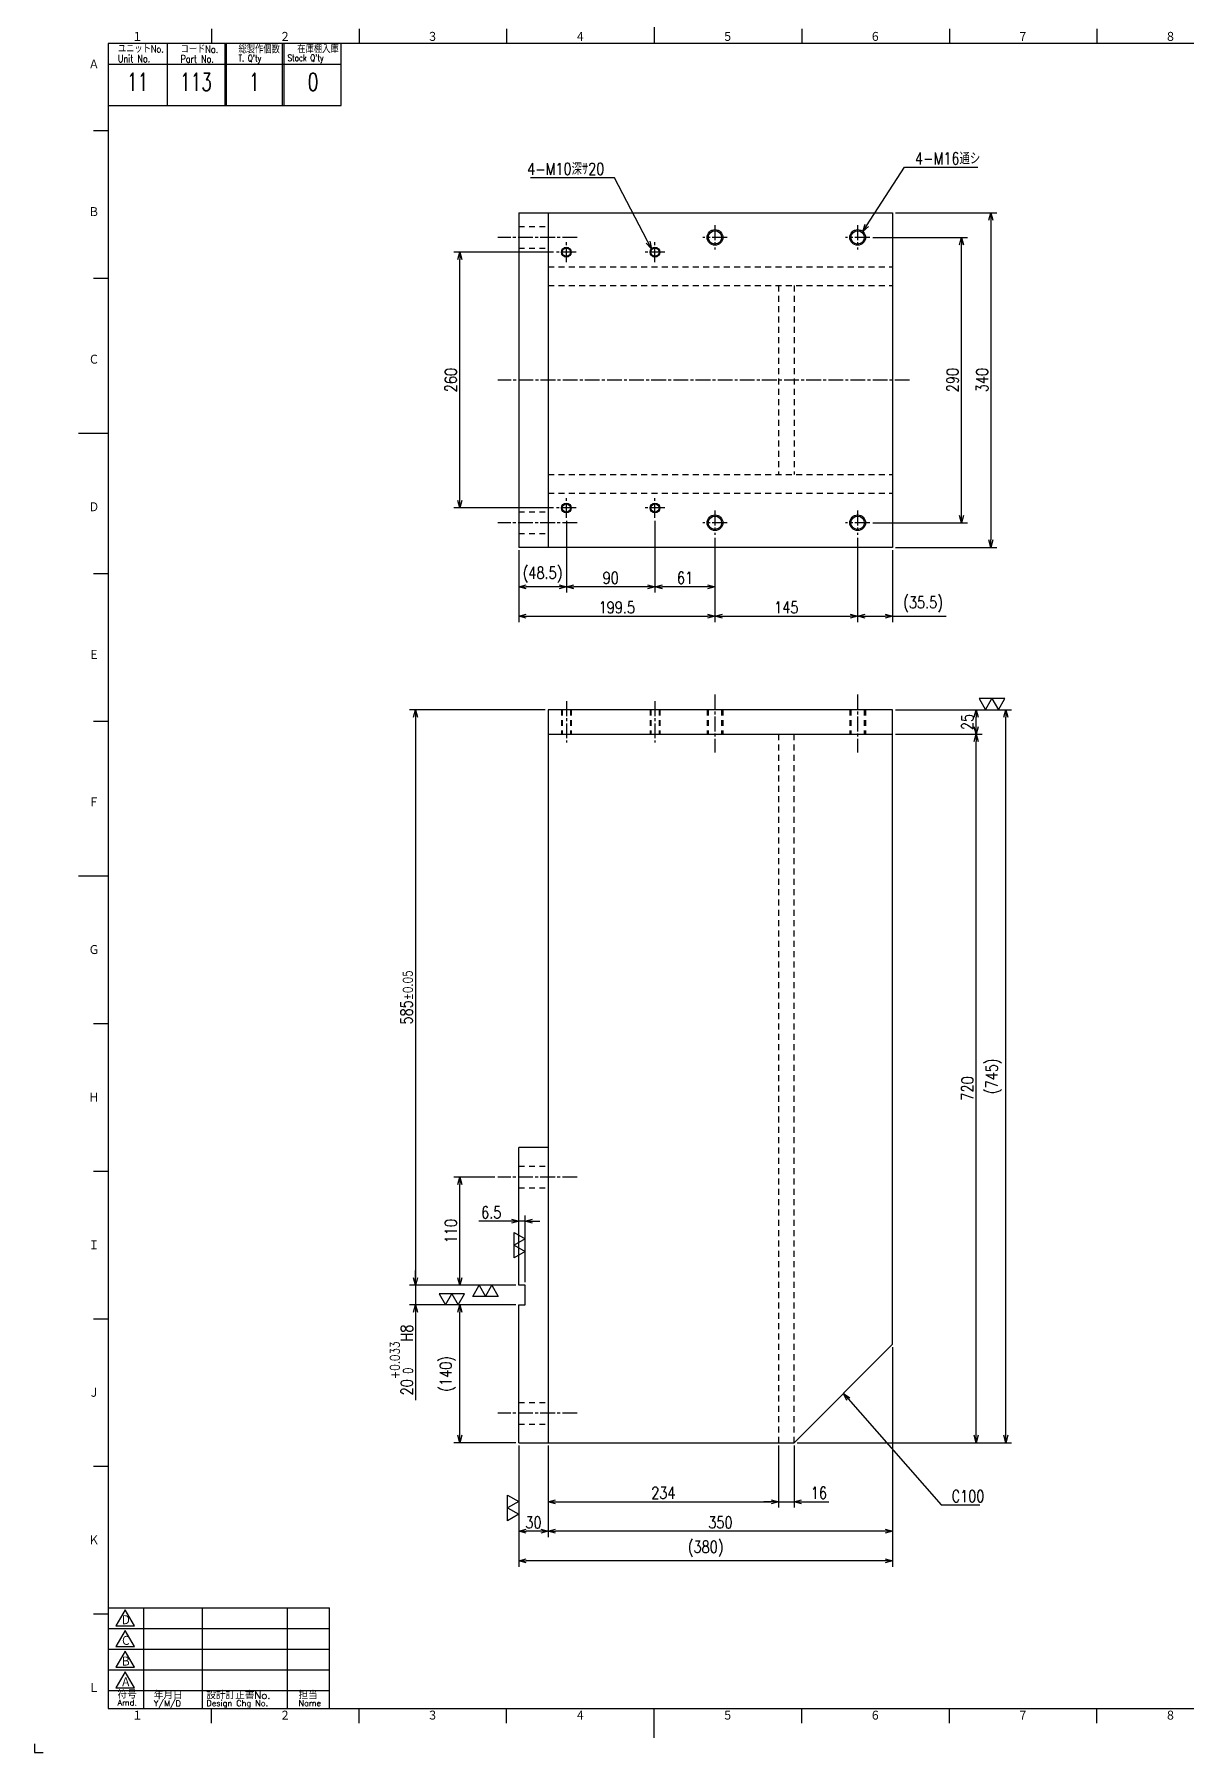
# Model space of a CAD drawing. Extents: x 0 to 2523, y 0 to 3564.
# Drawn here: x 0 to 1171, y 0 to 1746 of the extents above; entities that cross this region are included whole.
import ezdxf
from ezdxf.enums import TextEntityAlignment as Align

# ---------------------------------------------------------------- set-up
doc = ezdxf.new("R2010")
doc.units = 0
doc.header["$LTSCALE"] = 3
doc.linetypes.add('GEN3A', pattern=[3.5, 2, -1.5])
doc.linetypes.add('GEN7A', pattern=[7.5, 5, -0.75, 1, -0.75])
doc.layers.get('0').update_dxf_attribs({"linetype": 'CONTINUOUS'})
doc.layers.get('DEFPOINTS').update_dxf_attribs({"linetype": 'CONTINUOUS'})
for name, color, linetype in [('2', 5, 'CONTINUOUS'), ('3A', 6, 'GEN3A'), ('4', 3, 'CONTINUOUS'), ('5', 3, 'CONTINUOUS'), ('7A', 4, 'GEN7A'), ('8', 1, 'CONTINUOUS'), ('RAHM2', 1, 'CONTINUOUS')]:
    doc.layers.add(name, color=color, linetype=linetype)
doc.styles.add('DIMENSION', font='monotxt.shx', dxfattribs={"bigfont": 'bigfont.shx'})
doc.styles.get("Standard").update_dxf_attribs({"font": 'romans.shx', "width": 0.8, "bigfont": 'extfont.shx'})
doc.dimstyles.new('GEN-ISO', dxfattribs={"dimscale": 3, "dimtxt": 4, "dimasz": 2.5, "dimexe": 2, "dimexo": 1, "dimgap": 1, "dimtad": 3, "dimdec": 3, "dimrnd": 0.001, "dimdsep": 46, "dimtxsty": 'Standard', "dimblk": 'OPEN30', "dimcen": 0, "dimclrt": 52, "dimadec": 0, "dimazin": 0, "dimtp": 0.1, "dimtm": 0.1, "dimtfac": 0.6, "dimtdec": 3, "dimtmove": 2, "dimatfit": 3, "dimldrblk": 'OPEN30', "dimfxl": 1, "dimarcsym": 0})

# ---------------------------------------------------------------- blocks, each defined once
blk = doc.blocks.new('1A1ﾌﾞﾋﾝ')
at = {"layer": 'RAHM2', "color": 5, "linetype": 'Continuous'}
for p, q in [((210, 589), (210, 579)), ((60, 584), (60, 579)), ((110, 584), (110, 579)), ((160, 584), (160, 579)), ((260, 584), (260, 579)), ((310, 584), (310, 579)), ((360, 584), (360, 579)), ((826, 579), (25, 579)), ((25, 579), (25, 15)), ((104, 558), (104, 579)), ((25, 558), (64.5, 558)), ((64.5, 558), (104, 558)), ((20, 549.5), (25, 549.5)), ((20, 499.5), (25, 499.5)), ((15, 447), (25, 447)), ((20, 399.5), (25, 399.5)), ((20, 349.5), (25, 349.5)), ((15, 297), (25, 297)), ((20, 247), (25, 247)), ((20, 197), (25, 197)), ((20, 147), (25, 147)), ((20, 97), (25, 97)), ((20, 47), (25, 47)), ((25, 15), (826, 15)), ((60, 10), (60, 15)), ((110, 10), (110, 15)), ((160, 10), (160, 15)), ((210, 5), (210, 15)), ((260, 10), (260, 15)), ((310, 10), (310, 15)), ((360, 10), (360, 15)), ((0, 3), (0, 0)), ((0, 0), (3, 0))]:
    blk.add_line(p, q, dxfattribs=at)
at = {"layer": 'RAHM2', "color": 7, "linetype": 'Continuous'}
for p, q in [((45, 579), (45, 558)), ((64.5, 579), (64.5, 558)), ((65, 579), (65, 558)), ((84, 579), (84, 558)), ((84.5, 579), (84.5, 558)), ((25, 572), (64.5, 572)), ((64.5, 572), (104, 572)), ((25, 49), (100, 49)), ((37, 49), (37, 15)), ((56.8, 49), (56.8, 15)), ((85.6, 49), (85.6, 15)), ((100, 15), (100, 49)), ((25, 42), (100, 42)), ((25, 35), (100, 35)), ((25, 28), (100, 28)), ((25, 21), (100, 21))]:
    blk.add_line(p, q, dxfattribs=at)
for points in [[(30.79, 48.41), (27.65, 42.97), (33.92, 42.97)], [(30.79, 41.41), (27.65, 35.97), (33.92, 35.97)], [(30.79, 34.41), (27.65, 28.97), (33.92, 28.97)], [(30.79, 27.41), (27.65, 21.97), (33.92, 21.97)]]:
    blk.add_lwpolyline(points, close=True, dxfattribs=at)
at = {"layer": 'RAHM2', "color": 5, "linetype": 'Continuous'}
for s, p in [('１', (33.1, 579.6)), ('２', (83.1, 579.6)), ('３', (133.1, 579.6)), ('４', (183.1, 579.6)), ('５', (233.1, 579.6)), ('６', (283.1, 579.6)), ('７', (333.1, 579.6)), ('８', (383.1, 579.6)), ('Ａ', (18.36, 570.24)), ('Ｂ', (18.36, 520.24)), ('Ｃ', (18.36, 470.24)), ('Ｄ', (18.36, 420.24)), ('Ｅ', (18.36, 370.24)), ('Ｆ', (18.36, 320.24)), ('Ｇ', (18.36, 270.24)), ('Ｈ', (18.36, 220.24)), ('Ｉ', (18.36, 170.24)), ('Ｊ', (18.36, 120.24)), ('Ｋ', (18.36, 70.24)), ('Ｌ', (18.36, 20.24)), ('１', (33.1, 10.87)), ('２', (83.1, 10.87)), ('３', (133.1, 10.87)), ('４', (183.1, 10.87)), ('５', (233.1, 10.87)), ('６', (283.1, 10.87)), ('７', (333.1, 10.87)), ('８', (383.1, 10.87))]:
    blk.add_text(s, height=3.31, dxfattribs=at).set_placement(p)
at = {"layer": 'RAHM2', "color": 7, "linetype": 'Continuous', "width": 0.8}
for s, height, p in [('ユニットNo.', 2.5, (28.29, 575.92)), ('コードNo.', 2.5, (49.52, 575.81)), ('総製作個数', 2.5, (69.17, 575.72)), ('在庫棚入庫', 2.5, (89.08, 575.82)), ('Unit No.', 2.5, (28.29, 572.64)), ('Part No.', 2.5, (49.52, 572.53)), ("T. Q'ty", 2.2, (69.17, 572.96)), ("Stock Q'ty", 2.2, (85.8, 573.06))]:
    blk.add_text(s, height=height, dxfattribs=at).set_placement(p)
at = {"layer": 'RAHM2', "color": 7, "linetype": 'Continuous'}
for s, height, p in [('Ｄ', 3.2, (29.23, 43.2)), ('Ｃ', 3.2, (29.23, 36.2)), ('Ｂ', 3.2, (29.23, 29.2)), ('Ａ', 3.2, (29.23, 22.2)), ('Amd.', 2, (28.17, 15.93)), ('符号', 2.5, (28.17, 18.37)), ('Y/M/D', 2, (40.49, 15.7)), ('年月日', 2.5, (40.49, 18.14)), ('設計訂正書No.', 2.5, (58.29, 18.18)), ('Design Chg No.', 2, (58.29, 15.75)), ('担当', 2.5, (89.5, 18.18)), ('Name', 2, (89.5, 15.75))]:
    blk.add_text(s, height=height, dxfattribs=at).set_placement(p)
at = {"layer": 'RAHM2', "color": 5, "linetype": 'Continuous', "width": 0.7}
for tag, p in [('HEADER3', (35, 566.01)), ('HEADER4', (54.75, 566)), ('HEADER15', (74.49, 566)), ('HEADER16', (94.43, 566))]:
    blk.add_attdef(tag, text='', height=6, dxfattribs=at).set_placement(p, align=Align.MIDDLE)
at = {"layer": 'RAHM2', "color": 7, "linetype": 'Continuous'}
blk.add_attdef('HEADER5', text='', height=2.5, dxfattribs=at).set_placement((63.69, 559.1), align=Align.BOTTOM_RIGHT)
for tag, height, width, p in [('HEADER25', 3.2, 0.63, (46.91, 45.38)), ('HEADER23', 3.33, 0.8, (71.4, 45.2)), ('HEADER24', 3.5, 0.8, (92.57, 45.22)), ('HEADER1', 5, 0.9, (775.12, 45.15)), ('HEADER7', 5, 0.8, (590.38, 40.8)), ('GEN-TITLE-SCA', 4, 0.85, (677.79, 40.85)), ('HEADER22', 3.2, 0.63, (46.91, 38.38)), ('HEADER20', 3.33, 0.8, (71.4, 38.2)), ('HEADER21', 3.5, 0.8, (92.57, 38.22)), ('HEADER2', 6, 0.9, (774.89, 36.68)), ('HEADER19', 3.2, 0.63, (46.91, 31.38)), ('HEADER17', 3.33, 0.8, (71.4, 31.2)), ('HEADER18', 3.5, 0.8, (92.57, 31.22)), ('HEADER11', 3.2, 0.63, (46.91, 24.38)), ('HEADER9', 3.33, 0.8, (71.4, 24.2)), ('HEADER10', 3.5, 0.8, (92.57, 24.22)), ('HEADER14', 3.31, 0.8, (542.54, 17.82))]:
    blk.add_attdef(tag, text='', height=height, dxfattribs=dict(at, width=width)).set_placement(p, align=Align.MIDDLE)
at = {"layer": 'RAHM2', "color": 7, "linetype": 'Continuous', "width": 0.8}
blk.add_attdef('GEN-TITLE-DAT', text='', height=3.5, dxfattribs=at).set_placement((691.35, 39.1), align=Align.BOTTOM_LEFT)
at = {"layer": 'RAHM2', "color": 5, "linetype": 'Continuous'}
blk.add_attdef('HEADER6', text='', height=5.8, dxfattribs=at).set_placement((623.09, 17.9), align=Align.BOTTOM_RIGHT)
at = {"layer": 'RAHM2', "color": 5, "linetype": 'Continuous', "style": 'DIMENSION', "width": 1.2}
for tag, p in [('HEADER13', (629.56, 16.75)), ('HEADER12', (663.26, 16.72)), ('GEN-TITLE-DWG', (732.79, 16.74))]:
    blk.add_attdef(tag, text='', height=7.02, dxfattribs=at).set_placement(p, align=Align.BOTTOM_LEFT)
at = {"layer": 'RAHM2', "color": 5, "linetype": 'Continuous', "style": 'DIMENSION'}
blk.add_attdef('HEADER8', text='', height=7.02, dxfattribs=at).set_placement((824.55, 16.71), align=Align.BOTTOM_RIGHT)
blk = doc.blocks.new('_Open30')
at = {"color": 0, "linetype": 'ByBlock', "lineweight": -2}
for p, q in [((-1, 0.27), (0, 0)), ((0, 0), (-1, -0.27)), ((0, 0), (-1, 0))]:
    blk.add_line(p, q, dxfattribs=at)
blk = doc.blocks.new('*D4')
at = {"layer": '5', "color": 0, "lineweight": -2, "transparency": 16777216}
for p, q in [((519.3, 1060), (381.3, 1060)), ((387.3, 1052.5), (387.3, 482.5)), ((489.3, 475), (381.3, 475))]:
    blk.add_line(p, q, dxfattribs=at)
at = {"layer": 'DEFPOINTS', "color": 0, "transparency": 16777216}
for p in [(522.3, 1060), (387.3, 475), (492.3, 475)]:
    blk.add_point(p, dxfattribs=at)
at = {"layer": '5', "color": 0, "lineweight": -2, "transparency": 16777216, "xscale": 7.5, "yscale": 7.5, "zscale": 7.5}
for p, rotation in [((387.3, 1060), 90), ((387.3, 475), 270)]:
    blk.add_blockref('_Open30', p, dxfattribs=dict(at, rotation=rotation))
at = {"layer": '5', "color": 52, "transparency": 16777216, "insert": (378.3, 767.5), "char_height": 12, "attachment_point": 5, "rotation": 90}
blk.add_mtext('585{\\H9.600000;±0.05}', dxfattribs=at)
blk = doc.blocks.new('*D5')
at = {"layer": '5', "color": 0, "lineweight": -2, "transparency": 16777216}
for p, q in [((387.3, 482.5), (387.3, 490)), ((489.3, 475), (381.3, 475)), ((387.3, 475), (387.3, 455)), ((489.3, 455), (381.3, 455)), ((387.3, 447.5), (387.3, 358.3))]:
    blk.add_line(p, q, dxfattribs=at)
at = {"layer": 'DEFPOINTS', "color": 0, "transparency": 16777216}
for p in [(492.3, 475), (387.3, 455), (492.3, 455)]:
    blk.add_point(p, dxfattribs=at)
at = {"layer": '5', "color": 0, "lineweight": -2, "transparency": 16777216, "xscale": 7.5, "yscale": 7.5, "zscale": 7.5}
for p, rotation in [((387.3, 475), 270), ((387.3, 455), 90)]:
    blk.add_blockref('_Open30', p, dxfattribs=dict(at, rotation=rotation))
at = {"layer": '5', "color": 52, "transparency": 16777216, "insert": (373.1, 399.1), "char_height": 12, "attachment_point": 5, "rotation": 90}
blk.add_mtext('20{\\H9.600000;\\S+0.033^  0;}H8', dxfattribs=at)
blk = doc.blocks.new('*D6')
at = {"layer": '5', "color": 0, "lineweight": -2, "transparency": 16777216}
for p, q in [((492.3, 478), (492.3, 546)), ((498.8, 478), (498.8, 546)), ((484.8, 540), (451.6, 540)), ((498.8, 540), (492.3, 540)), ((506.3, 540), (513.8, 540))]:
    blk.add_line(p, q, dxfattribs=at)
at = {"layer": 'DEFPOINTS', "color": 0, "transparency": 16777216}
for p in [(492.3, 540), (492.3, 475), (498.8, 475)]:
    blk.add_point(p, dxfattribs=at)
at = {"layer": '5', "color": 0, "lineweight": -2, "transparency": 16777216, "xscale": 7.5, "yscale": 7.5, "zscale": 7.5}
blk.add_blockref('_Open30', (492.3, 540), dxfattribs=at)
at = {"layer": '5', "color": 0, "lineweight": -2, "transparency": 16777216, "xscale": 7.5, "yscale": 7.5, "zscale": 7.5, "rotation": 180}
blk.add_blockref('_Open30', (498.8, 540), dxfattribs=at)
at = {"layer": '5', "color": 52, "transparency": 16777216, "insert": (464.4, 549), "char_height": 12, "attachment_point": 5}
blk.add_mtext('6.5', dxfattribs=at)
blk = doc.blocks.new('*D7')
at = {"layer": '5', "color": 0, "lineweight": -2, "transparency": 16777216}
for p, q in [((468.1, 585), (426.3, 585)), ((432.3, 482.5), (432.3, 577.5)), ((489.3, 475), (426.3, 475))]:
    blk.add_line(p, q, dxfattribs=at)
at = {"layer": 'DEFPOINTS', "color": 0, "transparency": 16777216}
for p in [(432.3, 585), (471.1, 585), (492.3, 475)]:
    blk.add_point(p, dxfattribs=at)
at = {"layer": '5', "color": 0, "lineweight": -2, "transparency": 16777216, "xscale": 7.5, "yscale": 7.5, "zscale": 7.5}
for p, rotation in [((432.3, 585), 90), ((432.3, 475), 270)]:
    blk.add_blockref('_Open30', p, dxfattribs=dict(at, rotation=rotation))
at = {"layer": '5', "color": 52, "transparency": 16777216, "insert": (423.3, 530), "char_height": 12, "attachment_point": 5, "rotation": 90}
blk.add_mtext('110', dxfattribs=at)
blk = doc.blocks.new('*D16')
at = {"layer": '5', "color": 0, "lineweight": -2, "transparency": 16777216}
for p, q in [((875.3, 1035), (963.3, 1035)), ((957.3, 322.5), (957.3, 1027.5)), ((775.3, 315), (963.3, 315))]:
    blk.add_line(p, q, dxfattribs=at)
at = {"layer": 'DEFPOINTS', "color": 0, "transparency": 16777216}
for p in [(872.3, 1035), (957.3, 1035), (772.3, 315)]:
    blk.add_point(p, dxfattribs=at)
at = {"layer": '5', "color": 0, "lineweight": -2, "transparency": 16777216, "xscale": 7.5, "yscale": 7.5, "zscale": 7.5}
for p, rotation in [((957.3, 1035), 90), ((957.3, 315), 270)]:
    blk.add_blockref('_Open30', p, dxfattribs=dict(at, rotation=rotation))
at = {"layer": '5', "color": 52, "transparency": 16777216, "insert": (948.3, 675), "char_height": 12, "attachment_point": 5, "rotation": 90}
blk.add_mtext('720', dxfattribs=at)
blk = doc.blocks.new('*D17')
at = {"layer": '5', "color": 0, "lineweight": -2, "transparency": 16777216}
for p, q in [((875.3, 1060), (963.3, 1060)), ((957.3, 1042.5), (957.3, 1052.5)), ((875.3, 1035), (963.3, 1035))]:
    blk.add_line(p, q, dxfattribs=at)
at = {"layer": 'DEFPOINTS', "color": 0, "transparency": 16777216}
for p in [(872.3, 1060), (957.3, 1060), (872.3, 1035)]:
    blk.add_point(p, dxfattribs=at)
at = {"layer": '5', "color": 0, "lineweight": -2, "transparency": 16777216, "xscale": 7.5, "yscale": 7.5, "zscale": 7.5}
for p, rotation in [((957.3, 1060), 90), ((957.3, 1035), 270)]:
    blk.add_blockref('_Open30', p, dxfattribs=dict(at, rotation=rotation))
at = {"layer": '5', "color": 52, "transparency": 16777216, "insert": (948.3, 1047.5), "char_height": 12, "attachment_point": 5, "rotation": 90}
blk.add_mtext('25', dxfattribs=at)
blk = doc.blocks.new('*D18')
at = {"layer": '5', "color": 0, "lineweight": -2, "transparency": 16777216}
for p, q in [((875.3, 1060), (993.3, 1060)), ((987.3, 322.5), (987.3, 1052.5)), ((775.3, 315), (993.3, 315))]:
    blk.add_line(p, q, dxfattribs=at)
at = {"layer": 'DEFPOINTS', "color": 0, "transparency": 16777216}
for p in [(872.3, 1060), (987.3, 1060), (772.3, 315)]:
    blk.add_point(p, dxfattribs=at)
at = {"layer": '5', "color": 0, "lineweight": -2, "transparency": 16777216, "xscale": 7.5, "yscale": 7.5, "zscale": 7.5}
for p, rotation in [((987.3, 1060), 90), ((987.3, 315), 270)]:
    blk.add_blockref('_Open30', p, dxfattribs=dict(at, rotation=rotation))
at = {"layer": '5', "color": 52, "transparency": 16777216, "insert": (975.1, 687.5), "char_height": 12, "attachment_point": 5, "rotation": 90}
blk.add_mtext('(745)', dxfattribs=at)
blk = doc.blocks.new('*D19')
at = {"layer": '5', "color": 0, "lineweight": -2, "transparency": 16777216}
for p, q in [((872.3, 412), (872.3, 219)), ((522.3, 312), (522.3, 219)), ((864.8, 225), (529.8, 225))]:
    blk.add_line(p, q, dxfattribs=at)
at = {"layer": 'DEFPOINTS', "color": 0, "transparency": 16777216}
for p in [(872.3, 415), (522.3, 315), (522.3, 225)]:
    blk.add_point(p, dxfattribs=at)
at = {"layer": '5', "color": 0, "lineweight": -2, "transparency": 16777216, "xscale": 7.5, "yscale": 7.5, "zscale": 7.5, "rotation": 180}
blk.add_blockref('_Open30', (522.3, 225), dxfattribs=at)
at = {"layer": '5', "color": 0, "lineweight": -2, "transparency": 16777216, "xscale": 7.5, "yscale": 7.5, "zscale": 7.5}
blk.add_blockref('_Open30', (872.3, 225), dxfattribs=at)
at = {"layer": '5', "color": 52, "transparency": 16777216, "insert": (697.3, 234), "char_height": 12, "attachment_point": 5}
blk.add_mtext('350', dxfattribs=at)
blk = doc.blocks.new('*D20')
at = {"layer": '5', "color": 0, "lineweight": -2, "transparency": 16777216}
for p, q in [((492.3, 312), (492.3, 219)), ((522.3, 312), (522.3, 219)), ((514.8, 225), (499.8, 225))]:
    blk.add_line(p, q, dxfattribs=at)
at = {"layer": 'DEFPOINTS', "color": 0, "transparency": 16777216}
for p in [(492.3, 315), (522.3, 315), (492.3, 225)]:
    blk.add_point(p, dxfattribs=at)
at = {"layer": '5', "color": 0, "lineweight": -2, "transparency": 16777216, "xscale": 7.5, "yscale": 7.5, "zscale": 7.5, "rotation": 180}
blk.add_blockref('_Open30', (492.3, 225), dxfattribs=at)
at = {"layer": '5', "color": 0, "lineweight": -2, "transparency": 16777216, "xscale": 7.5, "yscale": 7.5, "zscale": 7.5}
blk.add_blockref('_Open30', (522.3, 225), dxfattribs=at)
at = {"layer": '5', "color": 52, "transparency": 16777216, "insert": (507.3, 234), "char_height": 12, "attachment_point": 5}
blk.add_mtext('30', dxfattribs=at)
blk = doc.blocks.new('*D21')
at = {"layer": '5', "color": 0, "lineweight": -2, "transparency": 16777216}
for p, q in [((872.3, 412), (872.3, 189)), ((492.3, 312), (492.3, 189)), ((864.8, 195), (499.8, 195))]:
    blk.add_line(p, q, dxfattribs=at)
at = {"layer": 'DEFPOINTS', "color": 0, "transparency": 16777216}
for p in [(872.3, 415), (492.3, 315), (492.3, 195)]:
    blk.add_point(p, dxfattribs=at)
at = {"layer": '5', "color": 0, "lineweight": -2, "transparency": 16777216, "xscale": 7.5, "yscale": 7.5, "zscale": 7.5, "rotation": 180}
blk.add_blockref('_Open30', (492.3, 195), dxfattribs=at)
at = {"layer": '5', "color": 0, "lineweight": -2, "transparency": 16777216, "xscale": 7.5, "yscale": 7.5, "zscale": 7.5}
blk.add_blockref('_Open30', (872.3, 195), dxfattribs=at)
at = {"layer": '5', "color": 52, "transparency": 16777216, "insert": (682.3, 207.1), "char_height": 12, "attachment_point": 5}
blk.add_mtext('(380)', dxfattribs=at)
blk = doc.blocks.new('*D22')
at = {"layer": '5', "color": 0, "lineweight": -2, "transparency": 16777216}
for p, q in [((630.8, 1252), (630.8, 1179)), ((691.8, 1234.7), (691.8, 1179)), ((684.3, 1185), (638.3, 1185))]:
    blk.add_line(p, q, dxfattribs=at)
at = {"layer": 'DEFPOINTS', "color": 0, "transparency": 16777216}
for p in [(630.8, 1255), (691.8, 1237.7), (630.8, 1185)]:
    blk.add_point(p, dxfattribs=at)
at = {"layer": '5', "color": 0, "lineweight": -2, "transparency": 16777216, "xscale": 7.5, "yscale": 7.5, "zscale": 7.5, "rotation": 180}
blk.add_blockref('_Open30', (630.8, 1185), dxfattribs=at)
at = {"layer": '5', "color": 0, "lineweight": -2, "transparency": 16777216, "xscale": 7.5, "yscale": 7.5, "zscale": 7.5}
blk.add_blockref('_Open30', (691.8, 1185), dxfattribs=at)
at = {"layer": '5', "color": 52, "transparency": 16777216, "insert": (661.3, 1194), "char_height": 12, "attachment_point": 5}
blk.add_mtext('61', dxfattribs=at)
blk = doc.blocks.new('*D23')
at = {"layer": '5', "color": 0, "lineweight": -2, "transparency": 16777216}
for p, q in [((540.8, 1252), (540.8, 1179)), ((623.3, 1185), (548.3, 1185))]:
    blk.add_line(p, q, dxfattribs=at)
at = {"layer": 'DEFPOINTS', "color": 0, "transparency": 16777216}
for p in [(540.8, 1255), (630.8, 1255), (540.8, 1185)]:
    blk.add_point(p, dxfattribs=at)
at = {"layer": '5', "color": 0, "lineweight": -2, "transparency": 16777216, "xscale": 7.5, "yscale": 7.5, "zscale": 7.5, "rotation": 180}
blk.add_blockref('_Open30', (540.8, 1185), dxfattribs=at)
at = {"layer": '5', "color": 0, "lineweight": -2, "transparency": 16777216, "xscale": 7.5, "yscale": 7.5, "zscale": 7.5}
blk.add_blockref('_Open30', (630.8, 1185), dxfattribs=at)
at = {"layer": '5', "color": 52, "transparency": 16777216, "insert": (585.8, 1194), "char_height": 12, "attachment_point": 5}
blk.add_mtext('90', dxfattribs=at)
blk = doc.blocks.new('*D24')
at = {"layer": '5', "color": 0, "lineweight": -2, "transparency": 16777216}
for p, q in [((540.8, 1252), (540.8, 1179)), ((492.3, 1222), (492.3, 1179)), ((533.3, 1185), (499.8, 1185))]:
    blk.add_line(p, q, dxfattribs=at)
at = {"layer": 'DEFPOINTS', "color": 0, "transparency": 16777216}
for p in [(540.8, 1255), (492.3, 1225), (492.3, 1185)]:
    blk.add_point(p, dxfattribs=at)
at = {"layer": '5', "color": 0, "lineweight": -2, "transparency": 16777216, "xscale": 7.5, "yscale": 7.5, "zscale": 7.5, "rotation": 180}
blk.add_blockref('_Open30', (492.3, 1185), dxfattribs=at)
at = {"layer": '5', "color": 0, "lineweight": -2, "transparency": 16777216, "xscale": 7.5, "yscale": 7.5, "zscale": 7.5}
blk.add_blockref('_Open30', (540.8, 1185), dxfattribs=at)
at = {"layer": '5', "color": 52, "transparency": 16777216, "insert": (516.5, 1197.1), "char_height": 12, "attachment_point": 5}
blk.add_mtext('(48.5)', dxfattribs=at)
blk = doc.blocks.new('*D25')
at = {"layer": '5', "color": 0, "lineweight": -2, "transparency": 16777216}
for p, q in [((691.8, 1234.7), (691.8, 1149)), ((492.3, 1222), (492.3, 1149)), ((499.8, 1155), (684.3, 1155))]:
    blk.add_line(p, q, dxfattribs=at)
at = {"layer": 'DEFPOINTS', "color": 0, "transparency": 16777216}
for p in [(492.3, 1225), (691.8, 1237.7), (691.8, 1155)]:
    blk.add_point(p, dxfattribs=at)
at = {"layer": '5', "color": 0, "lineweight": -2, "transparency": 16777216, "xscale": 7.5, "yscale": 7.5, "zscale": 7.5, "rotation": 180}
blk.add_blockref('_Open30', (492.3, 1155), dxfattribs=at)
at = {"layer": '5', "color": 0, "lineweight": -2, "transparency": 16777216, "xscale": 7.5, "yscale": 7.5, "zscale": 7.5}
blk.add_blockref('_Open30', (691.8, 1155), dxfattribs=at)
at = {"layer": '5', "color": 52, "transparency": 16777216, "insert": (592, 1164), "char_height": 12, "attachment_point": 5}
blk.add_mtext('199.5', dxfattribs=at)
blk = doc.blocks.new('*D26')
at = {"layer": '5', "color": 0, "lineweight": -2, "transparency": 16777216}
for p, q in [((836.8, 1234.7), (836.8, 1149)), ((699.3, 1155), (829.3, 1155))]:
    blk.add_line(p, q, dxfattribs=at)
at = {"layer": 'DEFPOINTS', "color": 0, "transparency": 16777216}
for p in [(691.8, 1237.7), (836.8, 1237.7), (836.8, 1155)]:
    blk.add_point(p, dxfattribs=at)
at = {"layer": '5', "color": 0, "lineweight": -2, "transparency": 16777216, "xscale": 7.5, "yscale": 7.5, "zscale": 7.5, "rotation": 180}
blk.add_blockref('_Open30', (691.8, 1155), dxfattribs=at)
at = {"layer": '5', "color": 0, "lineweight": -2, "transparency": 16777216, "xscale": 7.5, "yscale": 7.5, "zscale": 7.5}
blk.add_blockref('_Open30', (836.8, 1155), dxfattribs=at)
at = {"layer": '5', "color": 52, "transparency": 16777216, "insert": (764.3, 1164), "char_height": 12, "attachment_point": 5}
blk.add_mtext('145', dxfattribs=at)
blk = doc.blocks.new('*D27')
at = {"layer": '5', "color": 0, "lineweight": -2, "transparency": 16777216}
for p, q in [((836.8, 1234.7), (836.8, 1149)), ((872.3, 1222), (872.3, 1149)), ((844.3, 1155), (864.8, 1155)), ((872.3, 1155), (926.9, 1155))]:
    blk.add_line(p, q, dxfattribs=at)
at = {"layer": 'DEFPOINTS', "color": 0, "transparency": 16777216}
for p in [(836.8, 1237.7), (872.3, 1225), (872.3, 1155)]:
    blk.add_point(p, dxfattribs=at)
at = {"layer": '5', "color": 0, "lineweight": -2, "transparency": 16777216, "xscale": 7.5, "yscale": 7.5, "zscale": 7.5, "rotation": 180}
blk.add_blockref('_Open30', (836.8, 1155), dxfattribs=at)
at = {"layer": '5', "color": 0, "lineweight": -2, "transparency": 16777216, "xscale": 7.5, "yscale": 7.5, "zscale": 7.5}
blk.add_blockref('_Open30', (872.3, 1155), dxfattribs=at)
at = {"layer": '5', "color": 52, "transparency": 16777216, "insert": (903.3, 1167.1), "char_height": 12, "attachment_point": 5}
blk.add_mtext('(35.5)', dxfattribs=at)
blk = doc.blocks.new('*D28')
at = {"layer": '5', "color": 0, "lineweight": -2, "transparency": 16777216}
for p, q in [((522.3, 312), (522.3, 249)), ((756.3, 312), (756.3, 249)), ((529.8, 255), (748.8, 255))]:
    blk.add_line(p, q, dxfattribs=at)
at = {"layer": 'DEFPOINTS', "color": 0, "transparency": 16777216}
for p in [(522.3, 315), (756.3, 315), (756.3, 255)]:
    blk.add_point(p, dxfattribs=at)
at = {"layer": '5', "color": 0, "lineweight": -2, "transparency": 16777216, "xscale": 7.5, "yscale": 7.5, "zscale": 7.5, "rotation": 180}
blk.add_blockref('_Open30', (522.3, 255), dxfattribs=at)
at = {"layer": '5', "color": 0, "lineweight": -2, "transparency": 16777216, "xscale": 7.5, "yscale": 7.5, "zscale": 7.5}
blk.add_blockref('_Open30', (756.3, 255), dxfattribs=at)
at = {"layer": '5', "color": 52, "transparency": 16777216, "insert": (639.3, 264), "char_height": 12, "attachment_point": 5}
blk.add_mtext('234', dxfattribs=at)
blk = doc.blocks.new('*D29')
at = {"layer": '5', "color": 0, "lineweight": -2, "transparency": 16777216}
for p, q in [((756.3, 312), (756.3, 249)), ((772.3, 312), (772.3, 249)), ((748.8, 255), (741.3, 255)), ((756.3, 255), (772.3, 255)), ((779.8, 255), (807.4, 255))]:
    blk.add_line(p, q, dxfattribs=at)
at = {"layer": 'DEFPOINTS', "color": 0, "transparency": 16777216}
for p in [(756.3, 315), (772.3, 315), (772.3, 255)]:
    blk.add_point(p, dxfattribs=at)
at = {"layer": '5', "color": 0, "lineweight": -2, "transparency": 16777216, "xscale": 7.5, "yscale": 7.5, "zscale": 7.5}
blk.add_blockref('_Open30', (756.3, 255), dxfattribs=at)
at = {"layer": '5', "color": 0, "lineweight": -2, "transparency": 16777216, "xscale": 7.5, "yscale": 7.5, "zscale": 7.5, "rotation": 180}
blk.add_blockref('_Open30', (772.3, 255), dxfattribs=at)
at = {"layer": '5', "color": 52, "transparency": 16777216, "insert": (797.4, 264), "char_height": 12, "attachment_point": 5}
blk.add_mtext('16', dxfattribs=at)
blk = doc.blocks.new('*D30')
at = {"layer": '5', "color": 0, "lineweight": -2, "transparency": 16777216}
for p, q in [((527.8, 1525), (426.3, 1525)), ((432.3, 1272.5), (432.3, 1517.5)), ((527.8, 1265), (426.3, 1265))]:
    blk.add_line(p, q, dxfattribs=at)
at = {"layer": 'DEFPOINTS', "color": 0, "transparency": 16777216}
for p in [(432.3, 1525), (530.8, 1525), (530.8, 1265)]:
    blk.add_point(p, dxfattribs=at)
at = {"layer": '5', "color": 0, "lineweight": -2, "transparency": 16777216, "xscale": 7.5, "yscale": 7.5, "zscale": 7.5}
for p, rotation in [((432.3, 1525), 90), ((432.3, 1265), 270)]:
    blk.add_blockref('_Open30', p, dxfattribs=dict(at, rotation=rotation))
at = {"layer": '5', "color": 52, "transparency": 16777216, "insert": (423.3, 1395), "char_height": 12, "attachment_point": 5, "rotation": 90}
blk.add_mtext('260', dxfattribs=at)
blk = doc.blocks.new('*D31')
at = {"layer": '5', "color": 0, "lineweight": -2, "transparency": 16777216}
for p, q in [((852.1, 1540), (948.3, 1540)), ((942.3, 1257.5), (942.3, 1532.5)), ((852.1, 1250), (948.3, 1250))]:
    blk.add_line(p, q, dxfattribs=at)
at = {"layer": 'DEFPOINTS', "color": 0, "transparency": 16777216}
for p in [(849.1, 1540), (942.3, 1540), (849.1, 1250)]:
    blk.add_point(p, dxfattribs=at)
at = {"layer": '5', "color": 0, "lineweight": -2, "transparency": 16777216, "xscale": 7.5, "yscale": 7.5, "zscale": 7.5}
for p, rotation in [((942.3, 1540), 90), ((942.3, 1250), 270)]:
    blk.add_blockref('_Open30', p, dxfattribs=dict(at, rotation=rotation))
at = {"layer": '5', "color": 52, "transparency": 16777216, "insert": (933.3, 1395), "char_height": 12, "attachment_point": 5, "rotation": 90}
blk.add_mtext('290', dxfattribs=at)
blk = doc.blocks.new('*D32')
at = {"layer": '5', "color": 0, "lineweight": -2, "transparency": 16777216}
for p, q in [((875.3, 1565), (978.3, 1565)), ((972.3, 1557.5), (972.3, 1232.5)), ((875.3, 1225), (978.3, 1225))]:
    blk.add_line(p, q, dxfattribs=at)
at = {"layer": 'DEFPOINTS', "color": 0, "transparency": 16777216}
for p in [(872.3, 1565), (872.3, 1225), (972.3, 1225)]:
    blk.add_point(p, dxfattribs=at)
at = {"layer": '5', "color": 0, "lineweight": -2, "transparency": 16777216, "xscale": 7.5, "yscale": 7.5, "zscale": 7.5}
for p, rotation in [((972.3, 1565), 90), ((972.3, 1225), 270)]:
    blk.add_blockref('_Open30', p, dxfattribs=dict(at, rotation=rotation))
at = {"layer": '5', "color": 52, "transparency": 16777216, "insert": (963.3, 1395), "char_height": 12, "attachment_point": 5, "rotation": 90}
blk.add_mtext('340', dxfattribs=at)
blk = doc.blocks.new('*D33')
at = {"layer": '5', "color": 0, "lineweight": -2, "transparency": 16777216}
for p, q in [((489.3, 455), (426.3, 455)), ((432.3, 322.5), (432.3, 447.5)), ((489.3, 315), (426.3, 315))]:
    blk.add_line(p, q, dxfattribs=at)
at = {"layer": 'DEFPOINTS', "color": 0, "transparency": 16777216}
for p in [(432.3, 455), (492.3, 455), (492.3, 315)]:
    blk.add_point(p, dxfattribs=at)
at = {"layer": '5', "color": 0, "lineweight": -2, "transparency": 16777216, "xscale": 7.5, "yscale": 7.5, "zscale": 7.5}
for p, rotation in [((432.3, 455), 90), ((432.3, 315), 270)]:
    blk.add_blockref('_Open30', p, dxfattribs=dict(at, rotation=rotation))
at = {"layer": '5', "color": 52, "transparency": 16777216, "insert": (420.1, 385), "char_height": 12, "attachment_point": 5, "rotation": 90}
blk.add_mtext('(140)', dxfattribs=at)

msp = doc.modelspace()

# ---------------------------------------------------------------- linework, layer by layer
at = {"layer": '2'}
for p, q in [((492.2754, 1565), (492.2754, 1225)), ((522.2754, 1565), (522.2754, 1225)), ((522.2754, 1035), (872.2754, 1035)), ((522.2754, 615), (492.2754, 615)), ((492.2754, 475), (492.2754, 615)), ((492.2754, 315), (492.2754, 455))]:
    msp.add_line(p, q, dxfattribs=at)
for points in [[(492.2754, 1565), (872.2754, 1565), (872.2754, 1225), (492.2754, 1225)], [(492.2754, 315), (772.2754, 315), (872.2754, 415), (872.2754, 1060), (522.2754, 1060), (522.2754, 315)], [(492.2754, 455), (498.7754, 455), (498.7754, 475), (492.2754, 475)]]:
    msp.add_lwpolyline(points, dxfattribs=at)
for centre, radius in [((691.7754, 1540), 6.773), ((836.7754, 1540), 6.773), ((540.7754, 1525), 4.15), ((630.7754, 1525), 4.15), ((540.7754, 1265), 4.15), ((630.7754, 1265), 4.15), ((691.7754, 1250), 6.773), ((836.7754, 1250), 6.773)]:
    msp.add_circle(centre, radius, dxfattribs=at)
at = {"layer": '3A'}
for p, q in [((492.2754, 1551), (522.2754, 1551)), ((492.2754, 1529), (522.2754, 1529)), ((522.2754, 1510), (872.2754, 1510)), ((522.2754, 1491), (872.2754, 1491)), ((756.2754, 1491), (756.2754, 1299)), ((772.2754, 1491), (772.2754, 1299)), ((522.2754, 1299), (872.2754, 1299)), ((522.2754, 1280), (872.2754, 1280)), ((492.2754, 1261), (522.2754, 1261)), ((492.2754, 1239), (522.2754, 1239)), ((535.7754, 1060), (535.7754, 1035)), ((536.6254, 1060), (536.6254, 1035)), ((544.9254, 1060), (544.9254, 1035)), ((545.7754, 1060), (545.7754, 1035)), ((625.7754, 1060), (625.7754, 1035)), ((626.6254, 1060), (626.6254, 1035)), ((634.9254, 1060), (634.9254, 1035)), ((635.7754, 1060), (635.7754, 1035)), ((683.7754, 1060), (683.7754, 1035)), ((685.0024, 1060), (685.0024, 1035)), ((698.5484, 1060), (698.5484, 1035)), ((699.7754, 1060), (699.7754, 1035)), ((828.7754, 1060), (828.7754, 1035)), ((830.0024, 1060), (830.0024, 1035)), ((843.5484, 1060), (843.5484, 1035)), ((844.7754, 1060), (844.7754, 1035)), ((756.2754, 1035), (756.2754, 315)), ((772.2754, 315), (772.2754, 1035)), ((492.2754, 596), (522.2754, 596)), ((492.2754, 574), (522.2754, 574)), ((492.2754, 356), (522.2754, 356)), ((492.2754, 334), (522.2754, 334))]:
    msp.add_line(p, q, dxfattribs=at)
at = {"layer": '4'}
for centre, radius in [((691.7754, 1540), 8), ((836.7754, 1540), 8), ((540.7754, 1525), 5), ((630.7754, 1525), 5), ((540.7754, 1265), 5), ((630.7754, 1265), 5), ((691.7754, 1250), 8), ((836.7754, 1250), 8)]:
    msp.add_circle(centre, radius, dxfattribs=at)
at = {"layer": '7A'}
for p, q in [((551.718, 1540), (471.1161, 1540)), ((704.0559, 1540), (679.4949, 1540)), ((691.7754, 1552.2805), (691.7754, 1527.7195)), ((849.0559, 1540), (824.4949, 1540)), ((836.7754, 1552.2805), (836.7754, 1527.7195)), ((550.7754, 1525), (530.7754, 1525)), ((540.7754, 1515), (540.7754, 1535)), ((640.7754, 1525), (620.7754, 1525)), ((630.7754, 1515), (630.7754, 1535)), ((889.574, 1395), (471.1161, 1395)), ((540.7754, 1255), (540.7754, 1275)), ((630.7754, 1255), (630.7754, 1275)), ((550.7754, 1265), (530.7754, 1265)), ((640.7754, 1265), (620.7754, 1265)), ((691.7754, 1262.2805), (691.7754, 1237.7195)), ((836.7754, 1262.2805), (836.7754, 1237.7195)), ((551.718, 1250), (471.1161, 1250)), ((704.0559, 1250), (679.4949, 1250)), ((849.0559, 1250), (824.4949, 1250)), ((540.7754, 1068.5305), (540.7754, 1026.664)), ((630.7754, 1068.5305), (630.7754, 1026.664)), ((691.7754, 1075.4865), (691.7754, 1016.47)), ((836.7754, 1075.4865), (836.7754, 1016.47)), ((551.718, 585), (471.1161, 585)), ((551.718, 345), (471.1161, 345))]:
    msp.add_line(p, q, dxfattribs=at)
at = {"layer": '8'}
for points in [[(966.8122, 1060), (973.3072, 1071.25), (960.3172, 1071.25), (966.8122, 1060)], [(979.8022, 1060), (986.2972, 1071.25), (973.3072, 1071.25), (979.8022, 1060)], [(498.7754, 522.2604), (487.5254, 515.7654), (487.5254, 528.7554), (498.7754, 522.2604)], [(498.7754, 509.2704), (487.5254, 502.7754), (487.5254, 515.7654), (498.7754, 509.2704)], [(452.0281, 475), (458.5231, 463.75), (445.5331, 463.75), (452.0281, 475)], [(465.0181, 475), (471.5131, 463.75), (458.5231, 463.75), (465.0181, 475)], [(417.8068, 455), (424.3018, 466.25), (411.3118, 466.25), (417.8068, 455)], [(430.7968, 455), (437.2918, 466.25), (424.3018, 466.25), (430.7968, 455)], [(492.2754, 255.2161), (481.0254, 248.7211), (481.0254, 261.7111), (492.2754, 255.2161)], [(492.2754, 242.2261), (481.0254, 235.7311), (481.0254, 248.7211), (492.2754, 242.2261)]]:
    msp.add_lwpolyline(points, close=True, dxfattribs=at)

# ---------------------------------------------------------------- block references
at = {"layer": '2'}
ref = msp.add_blockref('1A1ﾌﾞﾋﾝ', (0, 0), dxfattribs=dict(at, xscale=3, yscale=3, zscale=3))
ref.add_attrib('HEADER3', '11', dxfattribs={"layer": 'RAHM2', "color": 5, "linetype": 'Continuous', "height": 18, "width": 0.7}).set_placement((105.0118, 1698.0208), align=Align.MIDDLE)
ref.add_attrib('HEADER4', '113', dxfattribs={"layer": 'RAHM2', "color": 5, "linetype": 'Continuous', "height": 18, "width": 0.7}).set_placement((164.2618, 1698), align=Align.MIDDLE)
ref.add_attrib('HEADER15', '1', dxfattribs={"layer": 'RAHM2', "color": 5, "linetype": 'Continuous', "height": 18, "width": 0.7}).set_placement((223.467, 1698), align=Align.MIDDLE)
ref.add_attrib('HEADER16', '0', dxfattribs={"layer": 'RAHM2', "color": 5, "linetype": 'Continuous', "height": 18, "width": 0.7}).set_placement((283.292, 1698), align=Align.MIDDLE)

# ---------------------------------------------------------------- texts
at = {"layer": '5', "color": 52, "char_height": 12}
for s, insert, attachment_point in [('4-M16通シ', (895.0697, 1620.2533), 4), ('4-M10深ｻ20', (579.3091, 1609.547), 6), ('C100', (932.2976, 260.7303), 4)]:
    msp.add_mtext(s, dxfattribs=dict(at, insert=insert, attachment_point=attachment_point))

# ---------------------------------------------------------------- dimensions: what is measured, and where the dimension line sits
at = {"layer": '5'}
for base, p1, p2, override, picture, middle in [((972.2754, 1225), (872.2754, 1565), (872.2754, 1225), {"dimtmove": 0}, '*D32', (963.2754, 1395)), ((942.2754, 1540), (849.0559, 1250), (849.0559, 1540), {"dimtmove": 0}, '*D31', (933.2754, 1395)), ((432.2754, 1525), (530.7754, 1265), (530.7754, 1525), {"dimtmove": 0}, '*D30', (423.2754, 1395)), ((387.2754, 475), (522.2754, 1060), (492.2754, 475), {"dimtol": 1, "dimtp": 0.05, "dimtm": 0.05, "dimtfac": 0.8, "dimtmove": 0}, '*D4', (378.2754, 767.5)), ((987.2754, 1060), (772.2754, 315), (872.2754, 1060), {"dimpost": '(<>)', "dimtp": 0.033, "dimtm": 0, "dimtmove": 0}, '*D18', (975.1326, 687.5)), ((957.2754, 1060), (872.2754, 1035), (872.2754, 1060), {"dimtmove": 0}, '*D17', (948.2754, 1047.5)), ((957.2754, 1035), (772.2754, 315), (872.2754, 1035), {"dimtmove": 0}, '*D16', (948.2754, 675)), ((432.2754, 585), (492.2754, 475), (471.1161, 585), {"dimtmove": 0}, '*D7', (423.2754, 530)), ((432.2754, 455), (492.2754, 315), (492.2754, 455), {"dimpost": '(<>)', "dimtp": 0.033, "dimtm": 0, "dimtmove": 0}, '*D33', (420.1326, 385))]:
    dim = msp.add_linear_dim(base=base, p1=p1, p2=p2, angle=90, dimstyle='GEN-ISO', override=override, dxfattribs=at)
    dim.commit()
    dim.dimension.update_dxf_attribs({"geometry": picture, "text_midpoint": middle})
for base, p1, p2, override, picture, middle in [((492.2754, 1185), (540.7754, 1255), (492.2754, 1225), {"dimpost": '(<>)', "dimtp": 0.033, "dimtm": 0, "dimtmove": 0}, '*D24', (516.5254, 1197.1429)), ((540.7754, 1185), (630.7754, 1255), (540.7754, 1255), {"dimse1": 1, "dimtmove": 1}, '*D23', (585.7754, 1194)), ((630.7754, 1185), (691.7754, 1237.7195), (630.7754, 1255), {"dimtmove": 0}, '*D22', (661.2754, 1194)), ((691.7754, 1155), (492.2754, 1225), (691.7754, 1237.7195), {"dimtmove": 0}, '*D25', (592.0254, 1164)), ((836.7754, 1155), (691.7754, 1237.7195), (836.7754, 1237.7195), {"dimse1": 1, "dimtmove": 1}, '*D26', (764.2754, 1164)), ((872.2754, 1155), (836.7754, 1237.7195), (872.2754, 1225), {"dimpost": '(<>)', "dimtp": 0.033, "dimtm": 0, "dimtmove": 0}, '*D27', (903.3468, 1167.1429)), ((492.2754, 540), (498.7754, 475), (492.2754, 475), {"dimtmove": 0}, '*D6', (464.4468, 549)), ((492.2754, 195), (872.2754, 415), (492.2754, 315), {"dimpost": '(<>)', "dimtp": 0.033, "dimtm": 0, "dimtmove": 0}, '*D21', (682.2754, 207.1429)), ((522.2754, 225), (872.2754, 415), (522.2754, 315), {"dimtmove": 0}, '*D19', (697.2754, 234)), ((492.2754, 225), (522.2754, 315), (492.2754, 315), {"dimtmove": 0}, '*D20', (507.2754, 234)), ((756.2754, 255), (522.2754, 315), (756.2754, 315), {"dimtmove": 0}, '*D28', (639.2754, 264)), ((772.2754, 255), (756.2754, 315), (772.2754, 315), {"dimtmove": 0}, '*D29', (797.3611, 264))]:
    dim = msp.add_linear_dim(base=base, p1=p1, p2=p2, dimstyle='GEN-ISO', override=override, dxfattribs=at)
    dim.commit()
    dim.dimension.update_dxf_attribs({"geometry": picture, "text_midpoint": middle})
dim = msp.add_linear_dim(base=(387.2754, 455), p1=(492.2754, 475), p2=(492.2754, 455), angle=90, text='<>H8', dimstyle='GEN-ISO', override={"dimtol": 1, "dimtp": 0.033, "dimtm": 0, "dimtfac": 0.8, "dimtmove": 0}, dxfattribs=at)
dim.commit()
dim.dimension.update_dxf_attribs({"geometry": '*D5', "text_midpoint": (373.0754, 399.1486)})

# ---------------------------------------------------------------- leaders
at = {"layer": '5', "annotation_type": 0, "has_hookline": 1}
for points, hookline_direction, text_width in [([(842.1545, 1545.9216), (884.5697, 1611.2533), (892.0697, 1611.2533)], 0, 64), ([(627.2153, 1528.5108), (589.8091, 1600.547), (582.3091, 1600.547)], 1, 74.88)]:
    msp.add_leader(points, dimstyle='GEN-ISO', override={"dimpost": '(<>)', "dimtp": 0.033, "dimtm": 0}, dxfattribs=dict(at, hookline_direction=hookline_direction, text_width=text_width))
at = {"layer": '5', "annotation_type": 0, "has_hookline": 1, "hookline_direction": 0, "text_width": 28.8}
msp.add_leader([(822.2754, 365), (921.7976, 251.7303), (929.2976, 251.7303)], dimstyle='GEN-ISO', dxfattribs=at)

doc.saveas('drawing.dxf')
